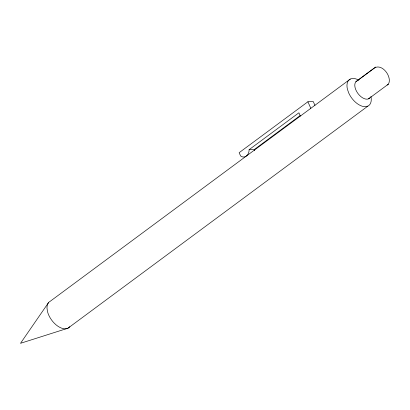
<?xml version="1.0" encoding="UTF-8"?>
<svg xmlns="http://www.w3.org/2000/svg" width="410" height="410" viewBox="0 0 410 410"><rect width="100%" height="100%" fill="white"/><g stroke="black" fill="none" stroke-linecap="round" stroke-linejoin="round"><path stroke-width="0.61" d="M368.513 98.856L388.408 84.137C392.467 77.08 382.274 63.166 374.473 67.963L355.87 81.739M48.452 302.729L20.5 343.313L67.937 328.215L367.924 106.087M314.952 105.349L313.235 101.526L307.905 101.767L239.138 152.689L240.608 155.964A7.421 5.694 87.4 0 0 246.323 156.066A7.421 5.694 87.4 0 0 249.116 149.665L298.905 112.796L300.34 116.076M249.116 149.665L254.441 149.424L300.125 115.599M350.309 79.074L50.322 301.201A16.185 9.22 53.5 0 0 46.981 308.064L47.473 311.513A16.185 9.22 53.5 0 0 57.846 326.191A16.185 9.22 53.5 0 0 69.802 326.693M375.765 67.02L357.156 80.796A10.732 6.114 53.5 0 0 357.909 93.449A10.732 6.114 53.5 0 0 369.799 97.913M387.117 85.08L388.408 84.137M310.811 108.322L307.905 101.767M370.906 96.37A16.185 9.22 53.5 0 1 363.808 106.595A16.185 9.22 53.5 0 1 348.746 93.049L347.46 89.385A16.185 9.22 53.5 0 1 358.806 80.129M254.441 149.424A7.421 5.694 87.4 0 1 254.369 150.716"/></g></svg>
